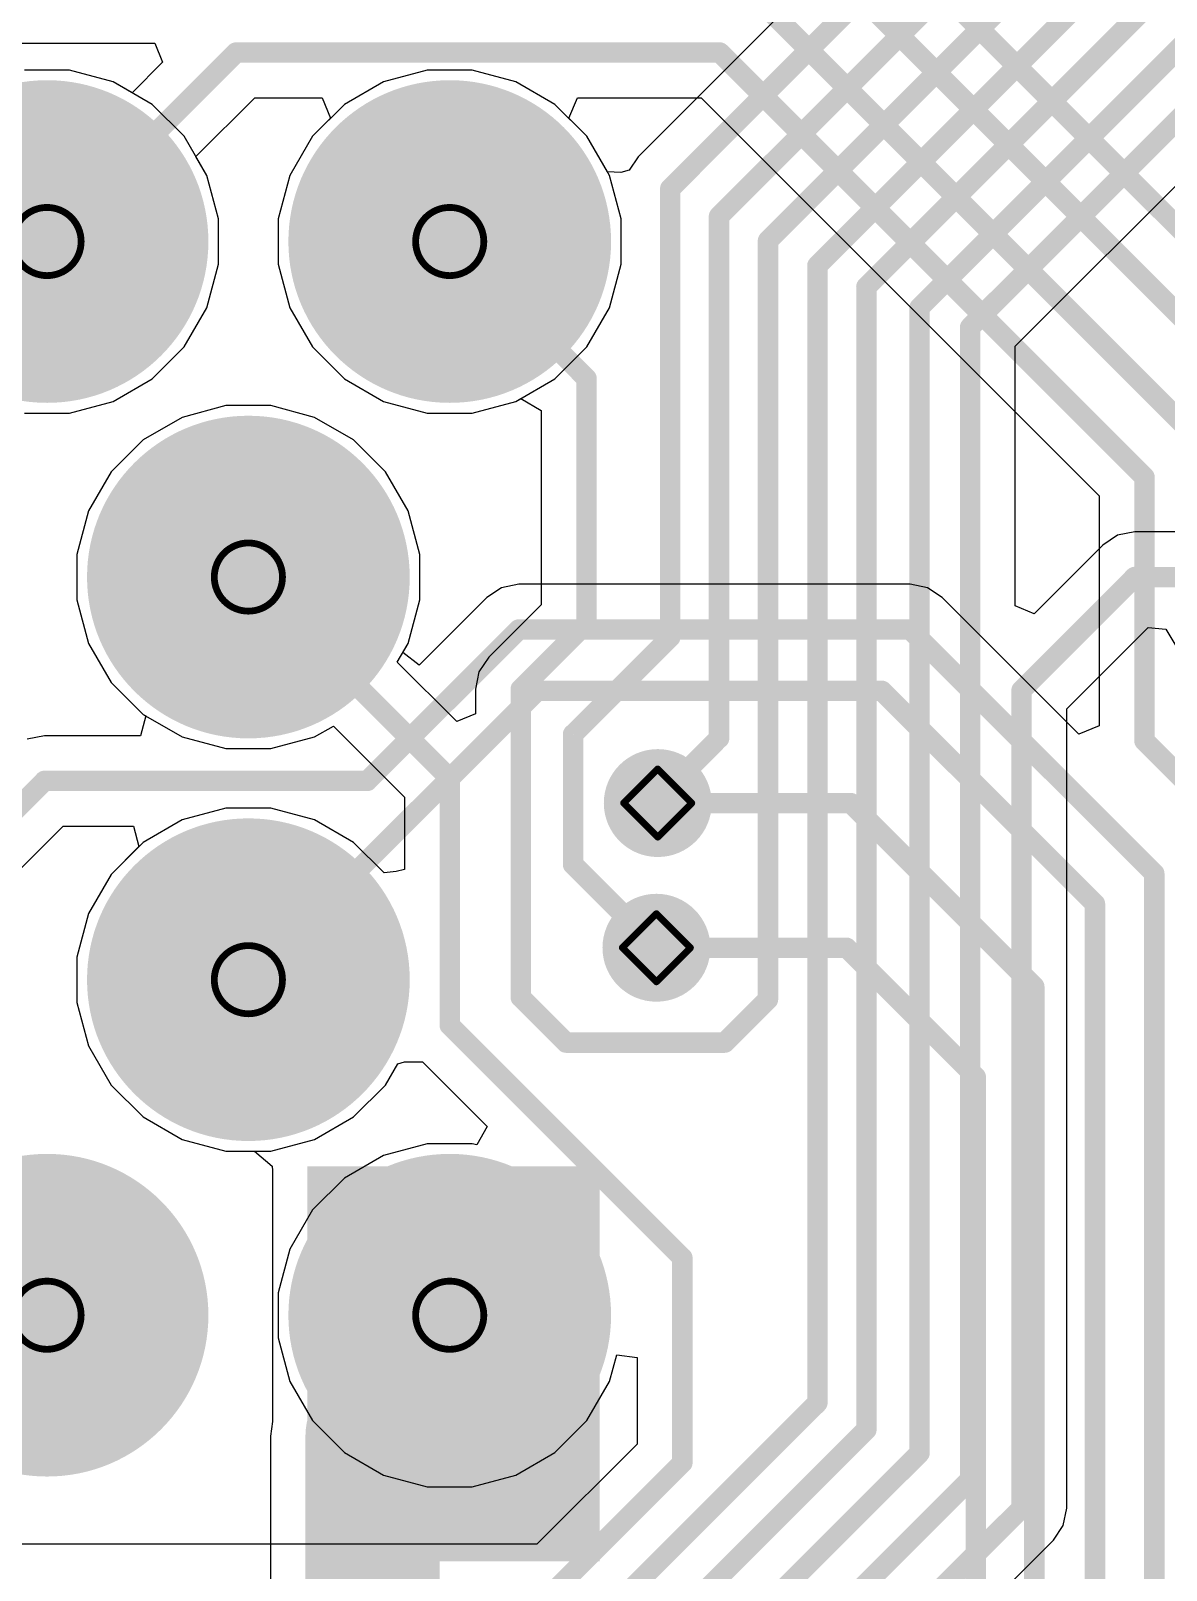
# Model space of a CAD drawing. Header units: inches. Extents: x -31 to 249, y -28 to 261.
# Drawn here: x 29.68 to 38.14, y 68.81 to 80.28 of the extents above; entities that cross this region are included whole.
import ezdxf

# ---------------------------------------------------------------- set-up
doc = ezdxf.new("R2010")
doc.units = ezdxf.units.IN
for name, color, linetype in [('Bottom Layer', 5, 'Continuous'), ('Bottom Solder', 6, 'Continuous'), ('Drill Drawing', 1, 'Continuous'), ('Multi-Layer', 9, 'Continuous'), ('Pad Holes', 156, 'Continuous'), ('Top Layer', 1, 'Continuous'), ('Top Solder', 216, 'Continuous'), ('Via Holes', 16, 'Continuous')]:
    doc.layers.add(name, color=color, linetype=linetype)

# ---------------------------------------------------------------- blocks, each defined once
blk = doc.blocks.new('6437288_3_41')
at = {"layer": 'Bottom Layer'}
h = blk.add_hatch(color=5, dxfattribs=at)
edge = h.paths.add_edge_path()
edge.add_arc((10.25, 7.25), 1.1, 0, 360)
h = blk.add_hatch(color=5, dxfattribs=at)
edge = h.paths.add_edge_path()
edge.add_arc((13.25, 7.25), 1.1, 0, 360)
h = blk.add_hatch(color=5, dxfattribs=at)
edge = h.paths.add_edge_path()
edge.add_arc((11.75, 4.75), 1.1, 0, 360)
h = blk.add_hatch(color=5, dxfattribs=at)
edge = h.paths.add_edge_path()
edge.add_arc((11.75, 1.75), 1.1, 0, 360)
h = blk.add_hatch(color=5, dxfattribs=at)
edge = h.paths.add_edge_path()
edge.add_arc((10.25, -0.75), 1.1, 0, 360)
h = blk.add_hatch(color=5, dxfattribs=at)
edge = h.paths.add_edge_path()
edge.add_arc((13.25, -0.75), 1.1, 0, 360)
at = {"layer": 'Bottom Solder'}
h = blk.add_hatch(color=6, dxfattribs=at)
edge = h.paths.add_edge_path()
edge.add_arc((10.25, 7.25), 1.202, 0, 360)
h = blk.add_hatch(color=6, dxfattribs=at)
edge = h.paths.add_edge_path()
edge.add_arc((13.25, 7.25), 1.202, 0, 360)
h = blk.add_hatch(color=6, dxfattribs=at)
edge = h.paths.add_edge_path()
edge.add_arc((11.75, 4.75), 1.202, 0, 360)
h = blk.add_hatch(color=6, dxfattribs=at)
edge = h.paths.add_edge_path()
edge.add_arc((11.75, 1.75), 1.202, 0, 360)
h = blk.add_hatch(color=6, dxfattribs=at)
edge = h.paths.add_edge_path()
edge.add_arc((10.25, -0.75), 1.202, 0, 360)
h = blk.add_hatch(color=6, dxfattribs=at)
edge = h.paths.add_edge_path()
edge.add_arc((13.25, -0.75), 1.202, 0, 360)
at = {"layer": 'Multi-Layer'}
h = blk.add_hatch(color=9, dxfattribs=at)
edge = h.paths.add_edge_path()
edge.add_arc((10.25, 7.25), 1.1, 0, 360)
h = blk.add_hatch(color=9, dxfattribs=at)
edge = h.paths.add_edge_path()
edge.add_arc((13.25, 7.25), 1.1, 0, 360)
h = blk.add_hatch(color=9, dxfattribs=at)
edge = h.paths.add_edge_path()
edge.add_arc((11.75, 4.75), 1.1, 0, 360)
h = blk.add_hatch(color=9, dxfattribs=at)
edge = h.paths.add_edge_path()
edge.add_arc((11.75, 1.75), 1.1, 0, 360)
h = blk.add_hatch(color=9, dxfattribs=at)
edge = h.paths.add_edge_path()
edge.add_arc((10.25, -0.75), 1.1, 0, 360)
h = blk.add_hatch(color=9, dxfattribs=at)
edge = h.paths.add_edge_path()
edge.add_arc((13.25, -0.75), 1.1, 0, 360)
at = {"layer": 'Pad Holes'}
h = blk.add_hatch(color=7, dxfattribs=at)
edge = h.paths.add_edge_path()
edge.add_arc((10.25, 7.25), 0.65, 0, 360)
h = blk.add_hatch(color=7, dxfattribs=at)
edge = h.paths.add_edge_path()
edge.add_arc((13.25, 7.25), 0.65, 0, 360)
h = blk.add_hatch(color=7, dxfattribs=at)
edge = h.paths.add_edge_path()
edge.add_arc((11.75, 4.75), 0.65, 0, 360)
h = blk.add_hatch(color=7, dxfattribs=at)
edge = h.paths.add_edge_path()
edge.add_arc((11.75, 1.75), 0.65, 0, 360)
h = blk.add_hatch(color=7, dxfattribs=at)
edge = h.paths.add_edge_path()
edge.add_arc((10.25, -0.75), 0.65, 0, 360)
h = blk.add_hatch(color=7, dxfattribs=at)
edge = h.paths.add_edge_path()
edge.add_arc((13.25, -0.75), 0.65, 0, 360)
at = {"layer": 'Top Layer'}
h = blk.add_hatch(color=1, dxfattribs=at)
edge = h.paths.add_edge_path()
edge.add_arc((10.25, 7.25), 1.1, 0, 360)
h = blk.add_hatch(color=1, dxfattribs=at)
edge = h.paths.add_edge_path()
edge.add_arc((13.25, 7.25), 1.1, 0, 360)
h = blk.add_hatch(color=1, dxfattribs=at)
edge = h.paths.add_edge_path()
edge.add_arc((11.75, 4.75), 1.1, 0, 360)
h = blk.add_hatch(color=1, dxfattribs=at)
edge = h.paths.add_edge_path()
edge.add_arc((11.75, 1.75), 1.1, 0, 360)
h = blk.add_hatch(color=1, dxfattribs=at)
edge = h.paths.add_edge_path()
edge.add_arc((10.25, -0.75), 1.1, 0, 360)
h = blk.add_hatch(color=1, dxfattribs=at)
edge = h.paths.add_edge_path()
edge.add_arc((13.25, -0.75), 1.1, 0, 360)
at = {"layer": 'Top Solder'}
h = blk.add_hatch(color=216, dxfattribs=at)
edge = h.paths.add_edge_path()
edge.add_arc((10.25, 7.25), 1.202, 0, 360)
h = blk.add_hatch(color=216, dxfattribs=at)
edge = h.paths.add_edge_path()
edge.add_arc((13.25, 7.25), 1.202, 0, 360)
h = blk.add_hatch(color=216, dxfattribs=at)
edge = h.paths.add_edge_path()
edge.add_arc((11.75, 4.75), 1.202, 0, 360)
h = blk.add_hatch(color=216, dxfattribs=at)
edge = h.paths.add_edge_path()
edge.add_arc((11.75, 1.75), 1.202, 0, 360)
h = blk.add_hatch(color=216, dxfattribs=at)
edge = h.paths.add_edge_path()
edge.add_arc((10.25, -0.75), 1.202, 0, 360)
h = blk.add_hatch(color=216, dxfattribs=at)
edge = h.paths.add_edge_path()
edge.add_arc((13.25, -0.75), 1.202, 0, 360)

msp = doc.modelspace()

# ---------------------------------------------------------------- hatches: boundary and pattern name
at = {"layer": 'Bottom Layer'}
h = msp.add_hatch(color=5, dxfattribs=at)
edge = h.paths.add_edge_path()
edge.add_arc((34.351, 74.522), 0.3, 0, 360)
h = msp.add_hatch(color=5, dxfattribs=at)
edge = h.paths.add_edge_path()
edge.add_arc((34.341, 73.444), 0.3, 0, 360)
at = {"layer": 'Bottom Solder'}
h = msp.add_hatch(color=6, dxfattribs=at)
edge = h.paths.add_edge_path()
edge.add_arc((34.351, 74.522), 0.402, 0, 360)
h = msp.add_hatch(color=6, dxfattribs=at)
edge = h.paths.add_edge_path()
edge.add_arc((34.341, 73.444), 0.402, 0, 360)
at = {"layer": 'Top Layer'}
h = msp.add_hatch(color=1, dxfattribs=at)
edge = h.paths.add_edge_path()
edge.add_arc((34.351, 74.522), 0.3, 0, 360)
h = msp.add_hatch(color=1, dxfattribs=at)
edge = h.paths.add_edge_path()
edge.add_arc((34.341, 73.444), 0.3, 0, 360)
msp.add_hatch(color=1, dxfattribs=at).paths.add_polyline_path([(31.739, 68.873), (33.918, 68.873), (33.918, 71.815), (31.739, 71.815)])
at = {"layer": 'Top Solder'}
h = msp.add_hatch(color=216, dxfattribs=at)
edge = h.paths.add_edge_path()
edge.add_arc((34.351, 74.522), 0.402, 0, 360)
h = msp.add_hatch(color=216, dxfattribs=at)
edge = h.paths.add_edge_path()
edge.add_arc((34.341, 73.444), 0.402, 0, 360)
at = {"layer": 'Via Holes'}
h = msp.add_hatch(color=7, dxfattribs=at)
edge = h.paths.add_edge_path()
edge.add_arc((34.351, 74.522), 0.15, 0, 360)
h = msp.add_hatch(color=7, dxfattribs=at)
edge = h.paths.add_edge_path()
edge.add_arc((34.341, 73.444), 0.15, 0, 360)

# ---------------------------------------------------------------- linework, layer by layer
at = {"layer": 'Bottom Layer'}
for p, q in [((37.367, 82.5), (34.206, 79.338)), ((29.969, 79.983), (29.633, 79.983)), ((30.294, 79.896), (29.969, 79.983)), ((32.633, 79.983), (32.308, 79.896)), ((32.969, 79.983), (32.633, 79.983)), ((33.294, 79.896), (32.969, 79.983)), ((30.585, 79.728), (30.294, 79.896)), ((32.308, 79.896), (32.016, 79.728)), ((33.585, 79.728), (33.294, 79.896)), ((30.823, 79.49), (30.585, 79.728)), ((32.016, 79.728), (31.778, 79.49)), ((33.823, 79.49), (33.585, 79.728)), ((37.014, 77.927), (38.914, 79.827)), ((30.992, 79.199), (30.823, 79.49)), ((31.778, 79.49), (31.61, 79.199)), ((33.977, 79.225), (33.823, 79.49)), ((34.206, 79.338), (34.139, 79.238)), ((31.079, 78.874), (30.992, 79.199)), ((31.61, 79.199), (31.523, 78.874)), ((34.075, 79.221), (33.977, 79.225)), ((34.139, 79.238), (34.075, 79.221)), ((31.079, 78.537), (31.079, 78.874)), ((31.523, 78.874), (31.523, 78.537)), ((30.992, 78.212), (31.079, 78.537)), ((31.523, 78.537), (31.61, 78.212)), ((30.823, 77.921), (30.992, 78.212)), ((31.61, 78.212), (31.778, 77.921)), ((30.585, 77.683), (30.823, 77.921)), ((31.778, 77.921), (32.016, 77.683)), ((37.014, 75.991), (37.014, 77.927)), ((30.294, 77.515), (30.585, 77.683)), ((32.016, 77.683), (32.308, 77.515)), ((29.633, 77.428), (29.969, 77.428)), ((29.969, 77.428), (30.294, 77.515)), ((31.133, 77.483), (30.808, 77.396)), ((31.469, 77.483), (31.133, 77.483)), ((31.794, 77.396), (31.469, 77.483)), ((32.308, 77.515), (32.633, 77.428)), ((32.633, 77.428), (32.969, 77.428)), ((32.969, 77.428), (33.294, 77.515)), ((33.294, 77.515), (33.331, 77.536)), ((33.331, 77.536), (33.483, 77.448)), ((33.483, 77.448), (33.483, 76)), ((30.808, 77.396), (30.516, 77.228)), ((32.085, 77.228), (31.794, 77.396)), ((30.516, 77.228), (30.278, 76.99)), ((32.323, 76.99), (32.085, 77.228)), ((30.278, 76.99), (30.11, 76.699)), ((32.492, 76.699), (32.323, 76.99)), ((30.11, 76.699), (30.023, 76.374)), ((32.579, 76.374), (32.492, 76.699)), ((37.776, 76.517), (37.666, 76.444)), ((37.904, 76.542), (37.776, 76.517)), ((47.568, 76.542), (37.904, 76.542)), ((37.666, 76.444), (37.155, 75.933)), ((30.023, 76.374), (30.023, 76.037)), ((32.579, 76.037), (32.579, 76.374)), ((30.023, 76.037), (30.11, 75.712)), ((32.492, 75.712), (32.579, 76.037)), ((33.483, 76), (33.092, 75.609)), ((37.155, 75.933), (37.014, 75.991)), ((37.398, 75.223), (38.004, 75.829)), ((38.004, 75.829), (38.135, 75.818)), ((38.135, 75.818), (38.218, 75.681)), ((30.11, 75.712), (30.278, 75.421)), ((32.41, 75.572), (32.492, 75.712)), ((33.092, 75.609), (33.019, 75.5)), ((32.853, 75.13), (32.41, 75.572)), ((33.019, 75.5), (32.994, 75.371)), ((30.278, 75.421), (30.516, 75.183)), ((32.994, 75.371), (32.994, 75.188)), ((30.516, 75.183), (30.808, 75.015)), ((32.994, 75.188), (32.853, 75.13)), ((37.398, 69.268), (37.398, 75.223)), ((30.808, 75.015), (31.133, 74.928)), ((31.469, 74.928), (31.794, 75.015)), ((31.794, 75.015), (31.934, 75.096)), ((31.934, 75.096), (32.464, 74.566)), ((31.133, 74.928), (31.469, 74.928)), ((32.464, 74.566), (32.464, 74.028)), ((31.133, 74.483), (30.808, 74.396)), ((31.469, 74.483), (31.133, 74.483)), ((31.794, 74.396), (31.469, 74.483)), ((30.808, 74.396), (30.516, 74.228)), ((32.085, 74.228), (31.794, 74.396)), ((30.516, 74.228), (30.278, 73.99)), ((32.312, 74.002), (32.085, 74.228)), ((30.278, 73.99), (30.11, 73.699)), ((32.403, 74.012), (32.312, 74.002)), ((32.464, 74.028), (32.403, 74.012)), ((30.11, 73.699), (30.023, 73.374)), ((30.023, 73.374), (30.023, 73.037)), ((30.023, 73.037), (30.11, 72.712)), ((30.11, 72.712), (30.278, 72.421)), ((32.323, 72.421), (32.414, 72.578)), ((32.414, 72.578), (32.464, 72.595)), ((32.464, 72.595), (32.599, 72.593)), ((32.599, 72.593), (33.081, 72.111)), ((30.278, 72.421), (30.516, 72.183)), ((32.085, 72.183), (32.323, 72.421)), ((30.516, 72.183), (30.808, 72.015)), ((31.794, 72.015), (32.085, 72.183)), ((33.081, 72.111), (33.002, 71.975)), ((30.808, 72.015), (31.133, 71.928)), ((31.133, 71.928), (31.469, 71.928)), ((31.469, 71.928), (31.794, 72.015)), ((32.633, 71.983), (32.308, 71.896)), ((32.969, 71.983), (32.633, 71.983)), ((33.002, 71.975), (32.969, 71.983)), ((32.308, 71.896), (32.016, 71.728)), ((32.016, 71.728), (31.778, 71.49)), ((31.778, 71.49), (31.61, 71.199)), ((31.61, 71.199), (31.523, 70.874)), ((31.523, 70.874), (31.523, 70.537)), ((31.523, 70.537), (31.61, 70.212)), ((33.992, 70.212), (34.045, 70.411)), ((34.045, 70.411), (34.197, 70.391)), ((34.197, 70.391), (34.197, 69.746)), ((31.61, 70.212), (31.778, 69.921)), ((33.823, 69.921), (33.992, 70.212)), ((31.778, 69.921), (32.016, 69.683)), ((33.585, 69.683), (33.823, 69.921)), ((34.197, 69.746), (33.451, 69)), ((32.016, 69.683), (32.308, 69.515)), ((33.294, 69.515), (33.585, 69.683)), ((32.308, 69.515), (32.633, 69.428)), ((32.969, 69.428), (33.294, 69.515)), ((32.633, 69.428), (32.969, 69.428)), ((37.372, 69.139), (37.398, 69.268)), ((37.299, 69.03), (37.372, 69.139)), ((33.451, 69), (19.77, 69)), ((35.016, 66.747), (37.299, 69.03))]:
    msp.add_line(p, q, dxfattribs=at)
for points in [[(34.444, 79.1, 0.152, 0.152, 0), (37.671, 82.328, 0.152, 0.152, 0)], [(34.807, 78.893, 0.152, 0.152, 0), (37.913, 81.999, 0.152, 0.152, 0)], [(35.172, 78.712, 0.152, 0.152, 0), (38.059, 81.598, 0.152, 0.152, 0)], [(35.54, 78.526, 0.152, 0.152, 0), (38.232, 81.217, 0.152, 0.152, 0)], [(35.905, 78.368, 0.152, 0.152, 0), (38.409, 80.872, 0.152, 0.152, 0)], [(36.301, 78.213, 0.152, 0.152, 0), (38.611, 80.523, 0.152, 0.152, 0)], [(36.678, 78.067, 0.152, 0.152, 0), (38.775, 80.164, 0.152, 0.152, 0)], [(34.444, 75.758, 0.152, 0.152, 0), (34.444, 79.1, 0.152, 0.152, 0)], [(34.807, 75.005, 0.152, 0.152, 0), (34.807, 78.893, 0.152, 0.152, 0)], [(32.801, 78.706, 0.152, 0.152, 0), (33.82, 77.686, 0.152, 0.152, 0)], [(35.172, 73.059, 0.152, 0.152, 0), (35.172, 78.712, 0.152, 0.152, 0)], [(35.54, 70.053, 0.152, 0.152, 0), (35.54, 78.526, 0.152, 0.152, 0)], [(35.905, 69.853, 0.152, 0.152, 0), (35.905, 78.368, 0.152, 0.152, 0)], [(36.301, 69.679, 0.152, 0.152, 0), (36.301, 78.213, 0.152, 0.152, 0)], [(36.678, 69.482, 0.152, 0.152, 0), (36.678, 78.067, 0.152, 0.152, 0)], [(33.82, 75.861, 0.152, 0.152, 0), (33.82, 77.686, 0.152, 0.152, 0)], [(31.301, 76.206, 0.152, 0.152, 0), (32.801, 74.706, 0.152, 0.152, 0)], [(37.061, 75.362, 0.152, 0.152, 0), (37.904, 76.206, 0.152, 0.152, 0)], [(37.904, 76.206, 0.152, 0.152, 0), (48.801, 76.206, 0.152, 0.152, 0)], [(33.33, 75.371, 0.152, 0.152, 0), (33.82, 75.861, 0.152, 0.152, 0)], [(33.721, 75.035, 0.152, 0.152, 0), (34.444, 75.758, 0.152, 0.152, 0)], [(33.33, 73.075, 0.152, 0.152, 0), (33.33, 75.371, 0.152, 0.152, 0)], [(37.061, 69.268, 0.152, 0.152, 0), (37.061, 75.362, 0.152, 0.152, 0)], [(33.721, 74.064, 0.152, 0.152, 0), (33.721, 75.035, 0.152, 0.152, 0)], [(34.351, 74.548, 0.152, 0.152, 0), (34.807, 75.005, 0.152, 0.152, 0)], [(32.801, 72.867, 0.152, 0.152, 0), (32.801, 74.706, 0.152, 0.152, 0)], [(34.351, 74.522, 0.152, 0.152, 0), (34.351, 74.548, 0.152, 0.152, 0)], [(33.721, 74.064, 0.152, 0.152, 0), (34.341, 73.444, 0.152, 0.152, 0)], [(33.33, 73.075, 0.152, 0.152, 0), (33.668, 72.737, 0.152, 0.152, 0)], [(34.85, 72.737, 0.152, 0.152, 0), (35.172, 73.059, 0.152, 0.152, 0)], [(32.801, 72.867, 0.152, 0.152, 0), (34.534, 71.134, 0.152, 0.152, 0)], [(33.668, 72.737, 0.152, 0.152, 0), (34.85, 72.737, 0.152, 0.152, 0)], [(34.534, 69.606, 0.152, 0.152, 0), (34.534, 71.134, 0.152, 0.152, 0)], [(33.784, 68.297, 0.152, 0.152, 0), (35.54, 70.053, 0.152, 0.152, 0)], [(33.947, 67.895, 0.152, 0.152, 0), (35.905, 69.853, 0.152, 0.152, 0)], [(34.093, 67.472, 0.152, 0.152, 0), (36.301, 69.679, 0.152, 0.152, 0)], [(33.591, 68.663, 0.152, 0.152, 0), (34.534, 69.606, 0.152, 0.152, 0)], [(34.285, 67.09, 0.152, 0.152, 0), (36.678, 69.482, 0.152, 0.152, 0)], [(34.501, 66.708, 0.152, 0.152, 0), (37.061, 69.268, 0.152, 0.152, 0)]]:
    msp.add_lwpolyline(points, format="xyseb", dxfattribs=at)
for points in [[(34.406, 79.1, 0.0762, 0.0762, 1), (34.482, 79.1, 0.0762, 0.0762, 1)], [(34.406, 79.1, 0.0762, 0.0762, 1), (34.482, 79.1, 0.0762, 0.0762, 1)], [(34.769, 78.893, 0.0762, 0.0762, 1), (34.846, 78.893, 0.0762, 0.0762, 1)], [(34.769, 78.893, 0.0762, 0.0762, 1), (34.846, 78.893, 0.0762, 0.0762, 1)], [(32.763, 78.706, 0.0762, 0.0762, 1), (32.839, 78.706, 0.0762, 0.0762, 1)], [(35.134, 78.712, 0.0762, 0.0762, 1), (35.21, 78.712, 0.0762, 0.0762, 1)], [(35.134, 78.712, 0.0762, 0.0762, 1), (35.21, 78.712, 0.0762, 0.0762, 1)], [(35.502, 78.526, 0.0762, 0.0762, 1), (35.578, 78.526, 0.0762, 0.0762, 1)], [(35.502, 78.526, 0.0762, 0.0762, 1), (35.578, 78.526, 0.0762, 0.0762, 1)], [(35.867, 78.368, 0.0762, 0.0762, 1), (35.943, 78.368, 0.0762, 0.0762, 1)], [(35.867, 78.368, 0.0762, 0.0762, 1), (35.943, 78.368, 0.0762, 0.0762, 1)], [(36.263, 78.213, 0.0762, 0.0762, 1), (36.339, 78.213, 0.0762, 0.0762, 1)], [(36.263, 78.213, 0.0762, 0.0762, 1), (36.339, 78.213, 0.0762, 0.0762, 1)], [(36.64, 78.067, 0.0762, 0.0762, 1), (36.716, 78.067, 0.0762, 0.0762, 1)], [(36.64, 78.067, 0.0762, 0.0762, 1), (36.716, 78.067, 0.0762, 0.0762, 1)], [(33.782, 77.686, 0.0762, 0.0762, 1), (33.858, 77.686, 0.0762, 0.0762, 1)], [(33.782, 77.686, 0.0762, 0.0762, 1), (33.858, 77.686, 0.0762, 0.0762, 1)], [(31.263, 76.206, 0.0762, 0.0762, 1), (31.339, 76.206, 0.0762, 0.0762, 1)], [(37.866, 76.206, 0.0762, 0.0762, 1), (37.943, 76.206, 0.0762, 0.0762, 1)], [(37.866, 76.206, 0.0762, 0.0762, 1), (37.943, 76.206, 0.0762, 0.0762, 1)], [(33.782, 75.861, 0.0762, 0.0762, 1), (33.858, 75.861, 0.0762, 0.0762, 1)], [(33.782, 75.861, 0.0762, 0.0762, 1), (33.858, 75.861, 0.0762, 0.0762, 1)], [(34.406, 75.758, 0.0762, 0.0762, 1), (34.482, 75.758, 0.0762, 0.0762, 1)], [(34.406, 75.758, 0.0762, 0.0762, 1), (34.482, 75.758, 0.0762, 0.0762, 1)], [(33.292, 75.371, 0.0762, 0.0762, 1), (33.369, 75.371, 0.0762, 0.0762, 1)], [(33.292, 75.371, 0.0762, 0.0762, 1), (33.369, 75.371, 0.0762, 0.0762, 1)], [(37.023, 75.362, 0.0762, 0.0762, 1), (37.099, 75.362, 0.0762, 0.0762, 1)], [(37.023, 75.362, 0.0762, 0.0762, 1), (37.099, 75.362, 0.0762, 0.0762, 1)], [(33.682, 75.035, 0.0762, 0.0762, 1), (33.759, 75.035, 0.0762, 0.0762, 1)], [(33.682, 75.035, 0.0762, 0.0762, 1), (33.759, 75.035, 0.0762, 0.0762, 1)], [(34.769, 75.005, 0.0762, 0.0762, 1), (34.846, 75.005, 0.0762, 0.0762, 1)], [(34.769, 75.005, 0.0762, 0.0762, 1), (34.846, 75.005, 0.0762, 0.0762, 1)], [(32.763, 74.706, 0.0762, 0.0762, 1), (32.839, 74.706, 0.0762, 0.0762, 1)], [(32.763, 74.706, 0.0762, 0.0762, 1), (32.839, 74.706, 0.0762, 0.0762, 1)], [(34.313, 74.548, 0.0762, 0.0762, 1), (34.389, 74.548, 0.0762, 0.0762, 1)], [(34.313, 74.548, 0.0762, 0.0762, 1), (34.389, 74.548, 0.0762, 0.0762, 1)], [(34.313, 74.522, 0.0762, 0.0762, 1), (34.389, 74.522, 0.0762, 0.0762, 1)], [(33.682, 74.064, 0.0762, 0.0762, 1), (33.759, 74.064, 0.0762, 0.0762, 1)], [(33.682, 74.064, 0.0762, 0.0762, 1), (33.759, 74.064, 0.0762, 0.0762, 1)], [(34.303, 73.444, 0.0762, 0.0762, 1), (34.379, 73.444, 0.0762, 0.0762, 1)], [(33.292, 73.075, 0.0762, 0.0762, 1), (33.369, 73.075, 0.0762, 0.0762, 1)], [(33.292, 73.075, 0.0762, 0.0762, 1), (33.369, 73.075, 0.0762, 0.0762, 1)], [(35.134, 73.059, 0.0762, 0.0762, 1), (35.21, 73.059, 0.0762, 0.0762, 1)], [(35.134, 73.059, 0.0762, 0.0762, 1), (35.21, 73.059, 0.0762, 0.0762, 1)], [(32.763, 72.867, 0.0762, 0.0762, 1), (32.839, 72.867, 0.0762, 0.0762, 1)], [(32.763, 72.867, 0.0762, 0.0762, 1), (32.839, 72.867, 0.0762, 0.0762, 1)], [(33.63, 72.737, 0.0762, 0.0762, 1), (33.706, 72.737, 0.0762, 0.0762, 1)], [(33.63, 72.737, 0.0762, 0.0762, 1), (33.706, 72.737, 0.0762, 0.0762, 1)], [(34.812, 72.737, 0.0762, 0.0762, 1), (34.888, 72.737, 0.0762, 0.0762, 1)], [(34.812, 72.737, 0.0762, 0.0762, 1), (34.888, 72.737, 0.0762, 0.0762, 1)], [(34.496, 71.134, 0.0762, 0.0762, 1), (34.572, 71.134, 0.0762, 0.0762, 1)], [(34.496, 71.134, 0.0762, 0.0762, 1), (34.572, 71.134, 0.0762, 0.0762, 1)], [(35.502, 70.053, 0.0762, 0.0762, 1), (35.578, 70.053, 0.0762, 0.0762, 1)], [(35.502, 70.053, 0.0762, 0.0762, 1), (35.578, 70.053, 0.0762, 0.0762, 1)], [(35.867, 69.853, 0.0762, 0.0762, 1), (35.943, 69.853, 0.0762, 0.0762, 1)], [(35.867, 69.853, 0.0762, 0.0762, 1), (35.943, 69.853, 0.0762, 0.0762, 1)], [(36.263, 69.679, 0.0762, 0.0762, 1), (36.339, 69.679, 0.0762, 0.0762, 1)], [(36.263, 69.679, 0.0762, 0.0762, 1), (36.339, 69.679, 0.0762, 0.0762, 1)], [(34.496, 69.606, 0.0762, 0.0762, 1), (34.572, 69.606, 0.0762, 0.0762, 1)], [(34.496, 69.606, 0.0762, 0.0762, 1), (34.572, 69.606, 0.0762, 0.0762, 1)], [(36.64, 69.482, 0.0762, 0.0762, 1), (36.716, 69.482, 0.0762, 0.0762, 1)], [(36.64, 69.482, 0.0762, 0.0762, 1), (36.716, 69.482, 0.0762, 0.0762, 1)], [(37.023, 69.268, 0.0762, 0.0762, 1), (37.099, 69.268, 0.0762, 0.0762, 1)], [(37.023, 69.268, 0.0762, 0.0762, 1), (37.099, 69.268, 0.0762, 0.0762, 1)]]:
    msp.add_lwpolyline(points, format="xyseb", close=True, dxfattribs=at)
at = {"layer": 'Drill Drawing'}
for points in [[(30.055, 78.706, 0.0508, 0.0508, 1), (29.547, 78.706, 0.0508, 0.0508, 1)], [(33.055, 78.706, 0.0508, 0.0508, 1), (32.547, 78.706, 0.0508, 0.0508, 1)], [(30.042, 78.706, 0.0254, 0.0254, 1), (30.068, 78.706, 0.0254, 0.0254, 1)], [(32.534, 78.706, 0.0254, 0.0254, 1), (32.56, 78.706, 0.0254, 0.0254, 1)], [(33.042, 78.706, 0.0254, 0.0254, 1), (33.068, 78.706, 0.0254, 0.0254, 1)], [(31.555, 76.206, 0.0508, 0.0508, 1), (31.047, 76.206, 0.0508, 0.0508, 1)], [(31.034, 76.206, 0.0254, 0.0254, 1), (31.06, 76.206, 0.0254, 0.0254, 1)], [(31.542, 76.206, 0.0254, 0.0254, 1), (31.568, 76.206, 0.0254, 0.0254, 1)], [(34.338, 74.776, 0.0254, 0.0254, 1), (34.363, 74.776, 0.0254, 0.0254, 1)], [(34.338, 74.776, 0.0254, 0.0254, 1), (34.363, 74.776, 0.0254, 0.0254, 1)], [(34.084, 74.522, 0.0254, 0.0254, 1), (34.109, 74.522, 0.0254, 0.0254, 1)], [(34.084, 74.522, 0.0254, 0.0254, 1), (34.109, 74.522, 0.0254, 0.0254, 1)], [(34.592, 74.522, 0.0254, 0.0254, 1), (34.617, 74.522, 0.0254, 0.0254, 1)], [(34.592, 74.522, 0.0254, 0.0254, 1), (34.617, 74.522, 0.0254, 0.0254, 1)], [(34.338, 74.268, 0.0254, 0.0254, 1), (34.363, 74.268, 0.0254, 0.0254, 1)], [(34.338, 74.268, 0.0254, 0.0254, 1), (34.363, 74.268, 0.0254, 0.0254, 1)], [(34.328, 73.698, 0.0254, 0.0254, 1), (34.353, 73.698, 0.0254, 0.0254, 1)], [(34.328, 73.698, 0.0254, 0.0254, 1), (34.353, 73.698, 0.0254, 0.0254, 1)], [(31.555, 73.206, 0.0508, 0.0508, 1), (31.047, 73.206, 0.0508, 0.0508, 1)], [(34.074, 73.444, 0.0254, 0.0254, 1), (34.099, 73.444, 0.0254, 0.0254, 1)], [(34.074, 73.444, 0.0254, 0.0254, 1), (34.099, 73.444, 0.0254, 0.0254, 1)], [(34.582, 73.444, 0.0254, 0.0254, 1), (34.607, 73.444, 0.0254, 0.0254, 1)], [(34.582, 73.444, 0.0254, 0.0254, 1), (34.607, 73.444, 0.0254, 0.0254, 1)], [(31.034, 73.206, 0.0254, 0.0254, 1), (31.06, 73.206, 0.0254, 0.0254, 1)], [(31.542, 73.206, 0.0254, 0.0254, 1), (31.568, 73.206, 0.0254, 0.0254, 1)], [(34.328, 73.19, 0.0254, 0.0254, 1), (34.353, 73.19, 0.0254, 0.0254, 1)], [(34.328, 73.19, 0.0254, 0.0254, 1), (34.353, 73.19, 0.0254, 0.0254, 1)], [(30.055, 70.706, 0.0508, 0.0508, 1), (29.547, 70.706, 0.0508, 0.0508, 1)], [(33.055, 70.706, 0.0508, 0.0508, 1), (32.547, 70.706, 0.0508, 0.0508, 1)], [(30.042, 70.706, 0.0254, 0.0254, 1), (30.068, 70.706, 0.0254, 0.0254, 1)], [(32.534, 70.706, 0.0254, 0.0254, 1), (32.56, 70.706, 0.0254, 0.0254, 1)], [(33.042, 70.706, 0.0254, 0.0254, 1), (33.068, 70.706, 0.0254, 0.0254, 1)]]:
    msp.add_lwpolyline(points, format="xyseb", close=True, dxfattribs=at)
for points in [[(34.097, 74.522, 0.0508, 0.0508, 0), (34.351, 74.776, 0.0508, 0.0508, 0)], [(34.351, 74.776, 0.0508, 0.0508, 0), (34.605, 74.522, 0.0508, 0.0508, 0)], [(34.097, 74.522, 0.0508, 0.0508, 0), (34.351, 74.268, 0.0508, 0.0508, 0)], [(34.351, 74.268, 0.0508, 0.0508, 0), (34.605, 74.522, 0.0508, 0.0508, 0)], [(34.087, 73.444, 0.0508, 0.0508, 0), (34.341, 73.698, 0.0508, 0.0508, 0)], [(34.341, 73.698, 0.0508, 0.0508, 0), (34.595, 73.444, 0.0508, 0.0508, 0)], [(34.087, 73.444, 0.0508, 0.0508, 0), (34.341, 73.19, 0.0508, 0.0508, 0)], [(34.341, 73.19, 0.0508, 0.0508, 0), (34.595, 73.444, 0.0508, 0.0508, 0)]]:
    msp.add_lwpolyline(points, format="xyseb", dxfattribs=at)
at = {"layer": 'Top Layer'}
for p, q in [((28.754, 80.183), (30.603, 80.183)), ((30.603, 80.183), (30.661, 80.042)), ((29.969, 79.983), (29.633, 79.983)), ((30.294, 79.896), (29.969, 79.983)), ((30.661, 80.042), (30.434, 79.815)), ((30.434, 79.815), (30.294, 79.896)), ((30.91, 79.339), (31.348, 79.777)), ((31.348, 79.777), (31.85, 79.777)), ((31.85, 79.777), (31.913, 79.625)), ((33.689, 79.625), (33.752, 79.777)), ((33.752, 79.777), (34.674, 79.777)), ((34.674, 79.777), (37.64, 76.811)), ((31.913, 79.625), (31.778, 79.49)), ((33.823, 79.49), (33.689, 79.625)), ((31.778, 79.49), (31.61, 79.199)), ((33.992, 79.199), (33.823, 79.49)), ((30.992, 79.199), (30.91, 79.339)), ((31.079, 78.874), (30.992, 79.199)), ((31.61, 79.199), (31.523, 78.874)), ((34.079, 78.874), (33.992, 79.199)), ((31.079, 78.537), (31.079, 78.874)), ((31.523, 78.874), (31.523, 78.537)), ((34.079, 78.537), (34.079, 78.874)), ((30.992, 78.212), (31.079, 78.537)), ((31.523, 78.537), (31.61, 78.212)), ((33.992, 78.212), (34.079, 78.537)), ((30.823, 77.921), (30.992, 78.212)), ((31.61, 78.212), (31.778, 77.921)), ((33.823, 77.921), (33.992, 78.212)), ((30.585, 77.683), (30.823, 77.921)), ((31.778, 77.921), (32.016, 77.683)), ((33.585, 77.683), (33.823, 77.921)), ((30.294, 77.515), (30.585, 77.683)), ((32.016, 77.683), (32.308, 77.515)), ((33.294, 77.515), (33.585, 77.683)), ((29.633, 77.428), (29.969, 77.428)), ((29.969, 77.428), (30.294, 77.515)), ((31.133, 77.483), (30.808, 77.396)), ((31.469, 77.483), (31.133, 77.483)), ((31.794, 77.396), (31.469, 77.483)), ((32.308, 77.515), (32.633, 77.428)), ((32.633, 77.428), (32.969, 77.428)), ((32.969, 77.428), (33.294, 77.515)), ((30.808, 77.396), (30.516, 77.228)), ((32.085, 77.228), (31.794, 77.396)), ((30.516, 77.228), (30.278, 76.99)), ((32.323, 76.99), (32.085, 77.228)), ((30.278, 76.99), (30.11, 76.699)), ((32.492, 76.699), (32.323, 76.99)), ((37.64, 76.811), (37.64, 75.098)), ((30.11, 76.699), (30.023, 76.374)), ((32.579, 76.374), (32.492, 76.699)), ((30.023, 76.374), (30.023, 76.037)), ((32.579, 76.037), (32.579, 76.374)), ((33.077, 76.053), (32.574, 75.55)), ((33.186, 76.126), (33.077, 76.053)), ((33.315, 76.152), (33.186, 76.126)), ((36.232, 76.152), (33.315, 76.152)), ((36.36, 76.126), (36.232, 76.152)), ((36.47, 76.053), (36.36, 76.126)), ((37.488, 75.035), (36.47, 76.053)), ((30.023, 76.037), (30.11, 75.712)), ((32.492, 75.712), (32.579, 76.037)), ((30.11, 75.712), (30.278, 75.421)), ((32.452, 75.643), (32.492, 75.712)), ((32.574, 75.55), (32.452, 75.643)), ((30.278, 75.421), (30.516, 75.183)), ((30.537, 75.171), (30.497, 75.024)), ((30.516, 75.183), (30.537, 75.171)), ((29.783, 75.024), (29.654, 74.998)), ((30.497, 75.024), (29.783, 75.024)), ((37.64, 75.098), (37.488, 75.035)), ((29.41, 73.839), (29.922, 74.351)), ((29.922, 74.351), (30.444, 74.351)), ((30.444, 74.351), (30.486, 74.198)), ((30.486, 74.198), (30.278, 73.99)), ((30.278, 73.99), (30.11, 73.699)), ((30.11, 73.699), (30.023, 73.374)), ((30.023, 73.374), (30.023, 73.037)), ((30.023, 73.037), (30.11, 72.712)), ((30.11, 72.712), (30.278, 72.421)), ((30.278, 72.421), (30.516, 72.183)), ((30.516, 72.183), (30.808, 72.015)), ((30.808, 72.015), (31.133, 71.928)), ((31.133, 71.928), (31.347, 71.928)), ((31.347, 71.928), (31.477, 71.817)), ((31.477, 71.817), (31.48, 71.784)), ((31.48, 71.784), (31.48, 69.913)), ((31.48, 69.913), (31.466, 69.806)), ((31.466, 69.806), (31.466, 59.309))]:
    msp.add_line(p, q, dxfattribs=at)
for points in [[(35.686, 81.353, 0.152, 0.152, 0), (39.907, 77.132, 0.152, 0.152, 0)], [(35.468, 80.925, 0.152, 0.152, 0), (39.418, 76.975, 0.152, 0.152, 0)], [(35.09, 80.52, 0.152, 0.152, 0), (38.735, 76.875, 0.152, 0.152, 0)], [(29.801, 78.706, 0.152, 0.152, 0), (31.209, 80.114, 0.152, 0.152, 0)], [(31.209, 80.114, 0.152, 0.152, 0), (34.813, 80.114, 0.152, 0.152, 0)], [(34.813, 80.114, 0.152, 0.152, 0), (37.977, 76.95, 0.152, 0.152, 0)], [(37.977, 74.985, 0.152, 0.152, 0), (37.977, 76.95, 0.152, 0.152, 0)], [(32.187, 74.687, 0.152, 0.152, 0), (33.315, 75.815, 0.152, 0.152, 0)], [(33.315, 75.815, 0.152, 0.152, 0), (36.232, 75.815, 0.152, 0.152, 0)], [(36.232, 75.815, 0.152, 0.152, 0), (38.05, 73.997, 0.152, 0.152, 0)], [(31.301, 73.206, 0.152, 0.152, 0), (33.453, 75.358, 0.152, 0.152, 0)], [(33.453, 75.358, 0.152, 0.152, 0), (36.021, 75.358, 0.152, 0.152, 0)], [(36.021, 75.358, 0.152, 0.152, 0), (37.608, 73.771, 0.152, 0.152, 0)], [(37.977, 74.985, 0.152, 0.152, 0), (38.725, 74.237, 0.152, 0.152, 0)], [(28.301, 73.206, 0.152, 0.152, 0), (29.783, 74.687, 0.152, 0.152, 0)], [(29.783, 74.687, 0.152, 0.152, 0), (32.187, 74.687, 0.152, 0.152, 0)], [(34.351, 74.522, 0.152, 0.152, 0), (35.788, 74.522, 0.152, 0.152, 0)], [(35.788, 74.522, 0.152, 0.152, 0), (37.156, 73.154, 0.152, 0.152, 0)], [(38.05, 15.316, 0.152, 0.152, 0), (38.05, 73.997, 0.152, 0.152, 0)], [(37.608, 15.074, 0.152, 0.152, 0), (37.608, 73.771, 0.152, 0.152, 0)], [(34.087, 73.444, 0.152, 0.152, 0), (34.341, 73.444, 0.152, 0.152, 0)], [(34.341, 73.444, 0.152, 0.152, 0), (35.757, 73.444, 0.152, 0.152, 0)], [(35.757, 73.444, 0.152, 0.152, 0), (36.72, 72.481, 0.152, 0.152, 0)], [(37.156, 18.238, 0.152, 0.152, 0), (37.156, 73.154, 0.152, 0.152, 0)], [(36.72, 20.802, 0.152, 0.152, 0), (36.72, 72.481, 0.152, 0.152, 0)], [(32.801, 70.381, 1, 1, 0), (32.801, 70.706, 1, 1, 0)], [(32.226, 69.806, 1, 1, 0), (32.801, 70.381, 1, 1, 0)], [(32.226, 44.056, 1, 1, 0), (32.226, 69.806, 1, 1, 0)]]:
    msp.add_lwpolyline(points, format="xyseb", dxfattribs=at)
for points in [[(31.171, 80.114, 0.0762, 0.0762, 1), (31.247, 80.114, 0.0762, 0.0762, 1)], [(31.171, 80.114, 0.0762, 0.0762, 1), (31.247, 80.114, 0.0762, 0.0762, 1)], [(34.775, 80.114, 0.0762, 0.0762, 1), (34.851, 80.114, 0.0762, 0.0762, 1)], [(34.775, 80.114, 0.0762, 0.0762, 1), (34.851, 80.114, 0.0762, 0.0762, 1)], [(29.763, 78.706, 0.0762, 0.0762, 1), (29.839, 78.706, 0.0762, 0.0762, 1)], [(37.939, 76.95, 0.0762, 0.0762, 1), (38.015, 76.95, 0.0762, 0.0762, 1)], [(37.939, 76.95, 0.0762, 0.0762, 1), (38.015, 76.95, 0.0762, 0.0762, 1)], [(33.277, 75.815, 0.0762, 0.0762, 1), (33.353, 75.815, 0.0762, 0.0762, 1)], [(33.277, 75.815, 0.0762, 0.0762, 1), (33.353, 75.815, 0.0762, 0.0762, 1)], [(36.193, 75.815, 0.0762, 0.0762, 1), (36.27, 75.815, 0.0762, 0.0762, 1)], [(36.193, 75.815, 0.0762, 0.0762, 1), (36.27, 75.815, 0.0762, 0.0762, 1)], [(33.415, 75.358, 0.0762, 0.0762, 1), (33.491, 75.358, 0.0762, 0.0762, 1)], [(33.415, 75.358, 0.0762, 0.0762, 1), (33.491, 75.358, 0.0762, 0.0762, 1)], [(35.983, 75.358, 0.0762, 0.0762, 1), (36.059, 75.358, 0.0762, 0.0762, 1)], [(35.983, 75.358, 0.0762, 0.0762, 1), (36.059, 75.358, 0.0762, 0.0762, 1)], [(37.939, 74.985, 0.0762, 0.0762, 1), (38.015, 74.985, 0.0762, 0.0762, 1)], [(37.939, 74.985, 0.0762, 0.0762, 1), (38.015, 74.985, 0.0762, 0.0762, 1)], [(29.744, 74.687, 0.0762, 0.0762, 1), (29.821, 74.687, 0.0762, 0.0762, 1)], [(29.744, 74.687, 0.0762, 0.0762, 1), (29.821, 74.687, 0.0762, 0.0762, 1)], [(32.149, 74.687, 0.0762, 0.0762, 1), (32.225, 74.687, 0.0762, 0.0762, 1)], [(32.149, 74.687, 0.0762, 0.0762, 1), (32.225, 74.687, 0.0762, 0.0762, 1)], [(34.313, 74.522, 0.0762, 0.0762, 1), (34.389, 74.522, 0.0762, 0.0762, 1)], [(35.75, 74.522, 0.0762, 0.0762, 1), (35.826, 74.522, 0.0762, 0.0762, 1)], [(35.75, 74.522, 0.0762, 0.0762, 1), (35.826, 74.522, 0.0762, 0.0762, 1)], [(38.012, 73.997, 0.0762, 0.0762, 1), (38.088, 73.997, 0.0762, 0.0762, 1)], [(38.012, 73.997, 0.0762, 0.0762, 1), (38.088, 73.997, 0.0762, 0.0762, 1)], [(37.57, 73.771, 0.0762, 0.0762, 1), (37.646, 73.771, 0.0762, 0.0762, 1)], [(37.57, 73.771, 0.0762, 0.0762, 1), (37.646, 73.771, 0.0762, 0.0762, 1)], [(34.049, 73.444, 0.0762, 0.0762, 1), (34.125, 73.444, 0.0762, 0.0762, 1)], [(34.303, 73.444, 0.0762, 0.0762, 1), (34.379, 73.444, 0.0762, 0.0762, 1)], [(34.303, 73.444, 0.0762, 0.0762, 1), (34.379, 73.444, 0.0762, 0.0762, 1)], [(35.719, 73.444, 0.0762, 0.0762, 1), (35.795, 73.444, 0.0762, 0.0762, 1)], [(35.719, 73.444, 0.0762, 0.0762, 1), (35.795, 73.444, 0.0762, 0.0762, 1)], [(31.263, 73.206, 0.0762, 0.0762, 1), (31.339, 73.206, 0.0762, 0.0762, 1)], [(37.118, 73.154, 0.0762, 0.0762, 1), (37.194, 73.154, 0.0762, 0.0762, 1)], [(37.118, 73.154, 0.0762, 0.0762, 1), (37.194, 73.154, 0.0762, 0.0762, 1)], [(36.682, 72.481, 0.0762, 0.0762, 1), (36.758, 72.481, 0.0762, 0.0762, 1)], [(36.682, 72.481, 0.0762, 0.0762, 1), (36.758, 72.481, 0.0762, 0.0762, 1)], [(32.551, 70.706, 0.5, 0.5, 1), (33.051, 70.706, 0.5, 0.5, 1)], [(32.551, 70.381, 0.5, 0.5, 1), (33.051, 70.381, 0.5, 0.5, 1)], [(32.551, 70.381, 0.5, 0.5, 1), (33.051, 70.381, 0.5, 0.5, 1)], [(31.976, 69.806, 0.5, 0.5, 1), (32.476, 69.806, 0.5, 0.5, 1)], [(31.976, 69.806, 0.5, 0.5, 1), (32.476, 69.806, 0.5, 0.5, 1)]]:
    msp.add_lwpolyline(points, format="xyseb", close=True, dxfattribs=at)

# ---------------------------------------------------------------- block references
at = {"rotation": 180}
msp.add_blockref('6437288_3_41', (43.051, 77.956), dxfattribs=at)

doc.saveas('drawing.dxf')
